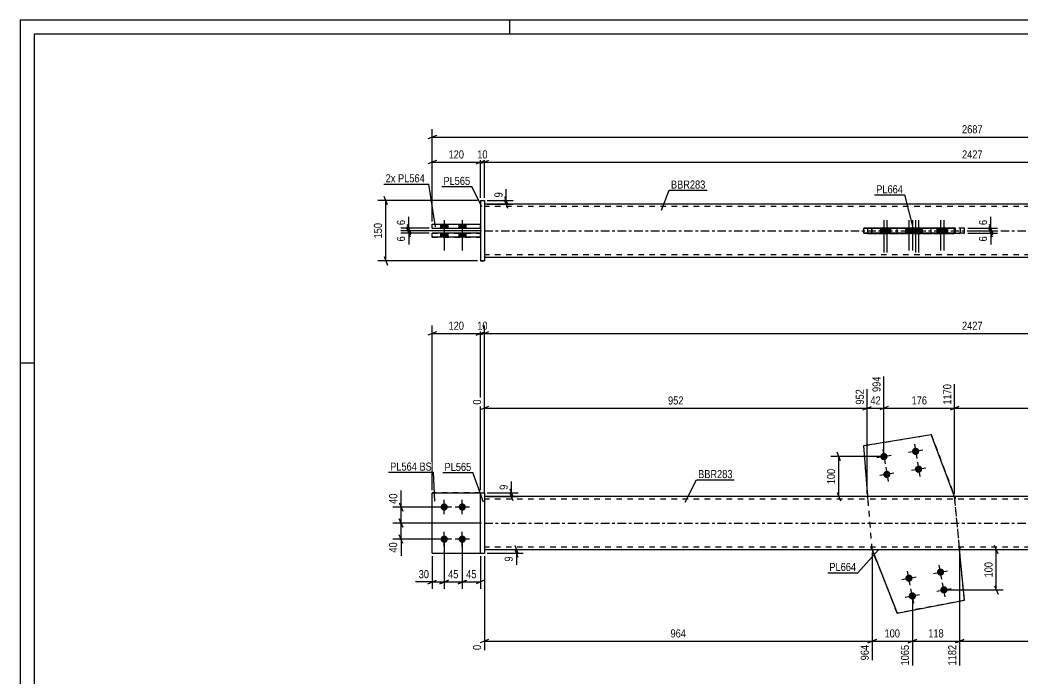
# Model space of a CAD drawing. Header units: millimetres. Extents: x 0 to 594, y 0 to 420.
# Drawn here: x 0 to 356.4, y 185.7 to 420 of the extents above; entities that cross this region are included whole.
import ezdxf

# ---------------------------------------------------------------- set-up
doc = ezdxf.new("R2010")
doc.units = ezdxf.units.MM
doc.linetypes.add('DXK_LINE_DOT2', pattern=[3.9198, 1.9599, -1.9599])
doc.linetypes.add('DXK_LINE_DOT3', pattern=[5.9187, 2.979, -0.9799, 0.9799, -0.9799])
doc.styles.add('Arial Narrow', font='ARIALN.TTF', dxfattribs={"height": 0.2})

# ---------------------------------------------------------------- blocks, each defined once
blk = doc.blocks.new('Unknown-585698063-1128')
at = {"color": 5, "linetype": 'Continuous'}
for p, q in [((594, 420), (0, 420)), ((0, 420), (0, 0)), ((174, 415), (174, 420)), ((589, 415), (5, 415)), ((5, 415), (5, 5)), ((5, 298), (0, 298))]:
    blk.add_line(p, q, dxfattribs=at)
blk = doc.blocks.new('Part-585698063-2000 - 1994')
at = {"linetype": 'Continuous'}
blk.add_hatch(color=2, dxfattribs=at).paths.add_polyline_path([(468.9, 250.55), (468.1, 251.95), (469.7, 251.95)])
at = {"color": 2, "linetype": 'Continuous'}
for p, q in [((511.75, 250.55), (165, 250.55)), ((468.9, 250.55), (468.1, 251.95)), ((468.1, 251.95), (469.7, 251.95)), ((469.7, 251.95), (468.9, 250.55)), ((165, 231.69), (511.75, 231.69))]:
    blk.add_line(p, q, dxfattribs=at)
at = {"color": 7, "linetype": 'DXK_LINE_DOT2'}
for p, q in [((165, 250.55), (165, 231.69)), ((511.75, 249.69), (165, 249.69)), ((301.12, 250.55), (301.12, 249.69)), ((332.32, 250.55), (332.32, 249.69)), ((511.75, 231.69), (511.75, 250.55)), ((511.75, 232.55), (165, 232.55)), ((302.57, 231.69), (302.57, 232.55)), ((302.57, 231.82), (302.57, 231.69)), ((334.01, 231.69), (334.01, 232.55)), ((334.01, 231.82), (334.01, 231.69))]:
    blk.add_line(p, q, dxfattribs=at)
at = {"color": 7, "linetype": 'DXK_LINE_DOT3'}
blk.add_line((165, 241.12), (511.75, 241.12), dxfattribs=at)
at = {"color": 2, "linetype": 'Continuous'}
blk.add_circle((468.9, 251.45), 1, dxfattribs=at)
blk = doc.blocks.new('Part-585698063-2017 - 1994')
at = {"color": 2, "linetype": 'Continuous'}
for p, q in [((146.43, 230.41), (146.43, 251.84)), ((146.43, 251.84), (163.57, 251.84)), ((146.43, 230.41), (146.43, 230.41)), ((146.43, 230.41), (163.57, 230.41))]:
    blk.add_line(p, q, dxfattribs=at)
at = {"color": 7, "linetype": 'DXK_LINE_DOT2'}
for p, q in [((163.57, 251.84), (146.43, 251.84)), ((163.57, 230.41), (163.57, 251.84)), ((146.43, 230.41), (163.57, 230.41)), ((163.57, 230.41), (163.57, 230.41))]:
    blk.add_line(p, q, dxfattribs=at)
blk = doc.blocks.new('Part-585698063-2022 - 1994')
at = {"color": 7, "linetype": 'DXK_LINE_DOT2'}
for p, q in [((146.43, 230.41), (146.43, 251.84)), ((146.43, 251.84), (163.57, 251.84)), ((163.57, 251.84), (146.43, 251.84)), ((163.57, 230.41), (163.57, 251.84)), ((146.43, 230.41), (146.43, 230.41)), ((146.43, 230.41), (163.57, 230.41)), ((146.43, 230.41), (163.57, 230.41)), ((163.57, 230.41), (163.57, 230.41))]:
    blk.add_line(p, q, dxfattribs=at)
blk = doc.blocks.new('Part-585698063-2027 - 1994')
at = {"color": 2, "linetype": 'Continuous'}
for p, q in [((163.57, 251.84), (165, 251.84)), ((163.57, 230.41), (163.57, 251.84)), ((165, 251.84), (165, 251.84)), ((165, 251.84), (165, 230.41)), ((163.57, 230.41), (165, 230.41))]:
    blk.add_line(p, q, dxfattribs=at)
at = {"color": 7, "linetype": 'DXK_LINE_DOT2'}
for p, q in [((163.57, 251.84), (165, 251.84)), ((163.57, 230.41), (165, 230.41))]:
    blk.add_line(p, q, dxfattribs=at)
blk = doc.blocks.new('Part-585698063-2032 - 1994')
at = {"color": 2, "linetype": 'Continuous'}
for p, q in [((299.81, 268.68), (323.78, 272.61)), ((332.1, 250.55), (323.78, 272.61)), ((323.78, 272.61), (323.78, 272.61)), ((301.27, 250.55), (299.81, 268.68)), ((299.81, 268.68), (299.81, 268.68)), ((302.78, 231.69), (311.7, 209.1)), ((335.55, 213.67), (333.86, 231.69)), ((311.7, 209.1), (335.55, 213.67)), ((335.55, 213.67), (335.55, 213.67)), ((311.7, 209.1), (311.7, 209.1))]:
    blk.add_line(p, q, dxfattribs=at)
at = {"color": 7, "linetype": 'DXK_LINE_DOT2'}
for p, q in [((299.81, 268.68), (323.78, 272.61)), ((323.78, 272.61), (332.1, 250.55)), ((302.78, 231.69), (299.81, 268.68)), ((302.77, 231.82), (301.27, 250.55)), ((332.1, 250.55), (332.1, 250.55)), ((333.85, 231.82), (332.1, 250.55)), ((335.55, 213.67), (332.1, 250.55)), ((302.78, 231.69), (302.77, 231.82)), ((302.78, 231.69), (302.78, 231.69)), ((311.7, 209.1), (302.78, 231.69)), ((333.86, 231.69), (333.85, 231.82)), ((335.55, 213.67), (311.7, 209.1))]:
    blk.add_line(p, q, dxfattribs=at)
blk = doc.blocks.new('Bolt-585698063-2034 - 1994')
at = {"linetype": 'Continuous'}
for points in [[(150.72, 248.12), (150.98, 248.09), (151.24, 248.01), (151.47, 247.88), (151.67, 247.7), (151.83, 247.48), (151.94, 247.23), (151.99, 246.97), (151.99, 246.7), (151.94, 246.44), (151.83, 246.19), (151.67, 245.98), (151.47, 245.8), (151.24, 245.66), (150.98, 245.58), (150.72, 245.55), (150.45, 245.58), (150.19, 245.66), (149.96, 245.8), (149.76, 245.98), (149.6, 246.19), (149.49, 246.44), (149.44, 246.7), (149.44, 246.97), (149.49, 247.23), (149.6, 247.48), (149.76, 247.7), (149.96, 247.88), (150.19, 248.01), (150.45, 248.09)], [(157.14, 248.12), (157.41, 248.09), (157.67, 248.01), (157.9, 247.88), (158.1, 247.7), (158.26, 247.48), (158.37, 247.23), (158.42, 246.97), (158.42, 246.7), (158.37, 246.44), (158.26, 246.19), (158.1, 245.98), (157.9, 245.8), (157.67, 245.66), (157.41, 245.58), (157.14, 245.55), (156.88, 245.58), (156.62, 245.66), (156.39, 245.8), (156.19, 245.98), (156.03, 246.19), (155.92, 246.44), (155.87, 246.7), (155.87, 246.97), (155.92, 247.23), (156.03, 247.48), (156.19, 247.7), (156.39, 247.88), (156.62, 248.01), (156.88, 248.09)], [(150.72, 236.69), (150.98, 236.67), (151.24, 236.58), (151.47, 236.45), (151.67, 236.27), (151.83, 236.05), (151.94, 235.8), (151.99, 235.54), (151.99, 235.27), (151.94, 235.01), (151.83, 234.76), (151.67, 234.55), (151.47, 234.37), (151.24, 234.23), (150.98, 234.15), (150.72, 234.12), (150.45, 234.15), (150.19, 234.23), (149.96, 234.37), (149.76, 234.55), (149.6, 234.76), (149.49, 235.01), (149.44, 235.27), (149.44, 235.54), (149.49, 235.8), (149.6, 236.05), (149.76, 236.27), (149.96, 236.45), (150.19, 236.58), (150.45, 236.67)], [(157.14, 236.69), (157.41, 236.67), (157.67, 236.58), (157.9, 236.45), (158.1, 236.27), (158.26, 236.05), (158.37, 235.8), (158.42, 235.54), (158.42, 235.27), (158.37, 235.01), (158.26, 234.76), (158.1, 234.55), (157.9, 234.37), (157.67, 234.23), (157.41, 234.15), (157.14, 234.12), (156.88, 234.15), (156.62, 234.23), (156.39, 234.37), (156.19, 234.55), (156.03, 234.76), (155.92, 235.01), (155.87, 235.27), (155.87, 235.54), (155.92, 235.8), (156.03, 236.05), (156.19, 236.27), (156.39, 236.45), (156.62, 236.58), (156.88, 236.67)]]:
    blk.add_hatch(color=1, dxfattribs=at).paths.add_polyline_path(points)
at = {"color": 1, "linetype": 'Continuous'}
for p, q in [((153.29, 246.84), (148.14, 246.84)), ((150.72, 244.26), (150.72, 249.41)), ((159.72, 246.84), (154.57, 246.84)), ((157.14, 244.26), (157.14, 249.41)), ((153.29, 235.41), (148.14, 235.41)), ((150.72, 232.84), (150.72, 237.98)), ((159.72, 235.41), (154.57, 235.41)), ((157.14, 232.84), (157.14, 237.98))]:
    blk.add_line(p, q, dxfattribs=at)
blk = doc.blocks.new('Bolt-585698063-2035 - 1994')
at = {"linetype": 'Continuous'}
for points in [[(318.53, 265.38), (318.26, 265.35), (317.99, 265.37), (317.74, 265.45), (317.5, 265.58), (317.3, 265.76), (317.14, 265.97), (317.02, 266.22), (316.96, 266.48), (316.96, 266.75), (317.01, 267.01), (317.12, 267.26), (317.27, 267.48), (317.47, 267.66), (317.7, 267.8), (317.95, 267.89), (318.22, 267.92), (318.49, 267.9), (318.75, 267.82), (318.98, 267.69), (319.18, 267.51), (319.34, 267.29), (319.46, 267.05), (319.52, 266.79), (319.52, 266.52), (319.47, 266.26), (319.36, 266.01), (319.21, 265.79), (319.01, 265.61), (318.78, 265.47)], [(307.25, 263.53), (306.98, 263.5), (306.71, 263.53), (306.46, 263.61), (306.22, 263.74), (306.02, 263.91), (305.86, 264.13), (305.75, 264.37), (305.69, 264.63), (305.68, 264.9), (305.73, 265.17), (305.84, 265.41), (305.99, 265.63), (306.19, 265.82), (306.42, 265.95), (306.68, 266.04), (306.94, 266.07), (307.21, 266.05), (307.47, 265.97), (307.7, 265.84), (307.91, 265.66), (308.07, 265.45), (308.18, 265.2), (308.24, 264.94), (308.24, 264.67), (308.19, 264.41), (308.09, 264.16), (307.93, 263.94), (307.73, 263.76), (307.5, 263.62)], [(319.57, 259.04), (319.3, 259), (319.03, 259.03), (318.77, 259.11), (318.54, 259.24), (318.34, 259.42), (318.18, 259.63), (318.06, 259.87), (318, 260.14), (318, 260.4), (318.05, 260.67), (318.16, 260.92), (318.31, 261.14), (318.51, 261.32), (318.74, 261.46), (318.99, 261.54), (319.26, 261.58), (319.53, 261.55), (319.78, 261.47), (320.02, 261.34), (320.22, 261.16), (320.38, 260.95), (320.5, 260.71), (320.56, 260.44), (320.56, 260.18), (320.51, 259.91), (320.4, 259.66), (320.25, 259.44), (320.05, 259.26), (319.82, 259.12)], [(308.29, 257.19), (308.02, 257.16), (307.75, 257.18), (307.5, 257.26), (307.26, 257.39), (307.06, 257.57), (306.9, 257.78), (306.78, 258.03), (306.72, 258.29), (306.72, 258.56), (306.77, 258.82), (306.88, 259.07), (307.03, 259.29), (307.23, 259.47), (307.46, 259.61), (307.71, 259.7), (307.98, 259.73), (308.25, 259.71), (308.51, 259.63), (308.74, 259.5), (308.94, 259.32), (309.1, 259.1), (309.22, 258.86), (309.28, 258.6), (309.28, 258.33), (309.23, 258.07), (309.12, 257.82), (308.97, 257.6), (308.77, 257.42), (308.54, 257.28)]]:
    blk.add_hatch(color=1, dxfattribs=at).paths.add_polyline_path(points)
at = {"color": 1, "linetype": 'Continuous'}
for p, q in [((306.55, 267.33), (307.38, 262.25)), ((317.83, 269.17), (318.66, 264.1)), ((309.5, 265.2), (304.43, 264.37)), ((320.78, 267.05), (315.7, 266.22)), ((307.59, 260.98), (308.42, 255.91)), ((321.82, 260.71), (316.74, 259.87)), ((318.86, 262.83), (319.69, 257.75)), ((310.54, 258.86), (305.46, 258.03))]:
    blk.add_line(p, q, dxfattribs=at)
blk = doc.blocks.new('Bolt-585698063-2036 - 1994')
at = {"linetype": 'Continuous'}
for points in [[(327.09, 224.97), (327.35, 224.94), (327.61, 224.86), (327.84, 224.73), (328.04, 224.55), (328.2, 224.33), (328.31, 224.08), (328.37, 223.82), (328.37, 223.55), (328.31, 223.29), (328.2, 223.04), (328.04, 222.82), (327.84, 222.65), (327.61, 222.51), (327.35, 222.43), (327.09, 222.4), (326.82, 222.43), (326.56, 222.51), (326.33, 222.65), (326.13, 222.82), (325.97, 223.04), (325.86, 223.29), (325.81, 223.55), (325.81, 223.82), (325.86, 224.08), (325.97, 224.33), (326.13, 224.55), (326.33, 224.73), (326.56, 224.86), (326.82, 224.94)], [(315.86, 222.82), (316.13, 222.79), (316.39, 222.71), (316.62, 222.57), (316.82, 222.39), (316.98, 222.18), (317.09, 221.93), (317.14, 221.67), (317.14, 221.4), (317.09, 221.13), (316.98, 220.89), (316.82, 220.67), (316.62, 220.49), (316.39, 220.36), (316.13, 220.27), (315.86, 220.25), (315.6, 220.27), (315.34, 220.36), (315.11, 220.49), (314.91, 220.67), (314.75, 220.89), (314.64, 221.13), (314.58, 221.4), (314.58, 221.67), (314.64, 221.93), (314.75, 222.18), (314.91, 222.39), (315.11, 222.57), (315.34, 222.71), (315.6, 222.79)], [(328.3, 218.66), (328.57, 218.63), (328.82, 218.55), (329.05, 218.41), (329.25, 218.23), (329.41, 218.01), (329.52, 217.77), (329.58, 217.51), (329.58, 217.24), (329.52, 216.97), (329.41, 216.73), (329.25, 216.51), (329.05, 216.33), (328.82, 216.2), (328.57, 216.11), (328.3, 216.09), (328.03, 216.11), (327.78, 216.2), (327.54, 216.33), (327.34, 216.51), (327.18, 216.73), (327.08, 216.97), (327.02, 217.24), (327.02, 217.51), (327.08, 217.77), (327.18, 218.01), (327.34, 218.23), (327.54, 218.41), (327.78, 218.55), (328.03, 218.63)], [(317.07, 216.5), (317.34, 216.48), (317.6, 216.39), (317.83, 216.26), (318.03, 216.08), (318.19, 215.86), (318.3, 215.62), (318.35, 215.35), (318.35, 215.08), (318.3, 214.82), (318.19, 214.58), (318.03, 214.36), (317.83, 214.18), (317.6, 214.04), (317.34, 213.96), (317.07, 213.93), (316.81, 213.96), (316.55, 214.04), (316.32, 214.18), (316.12, 214.36), (315.96, 214.58), (315.85, 214.82), (315.8, 215.08), (315.8, 215.35), (315.85, 215.62), (315.96, 215.86), (316.12, 216.08), (316.32, 216.26), (316.55, 216.39), (316.81, 216.48)]]:
    blk.add_hatch(color=1, dxfattribs=at).paths.add_polyline_path(points)
at = {"color": 1, "linetype": 'Continuous'}
for p, q in [((327.57, 221.16), (326.6, 226.21)), ((313.34, 221.05), (318.39, 222.02)), ((316.35, 219.01), (315.38, 224.06)), ((324.56, 223.2), (329.61, 224.17)), ((317.56, 212.69), (316.59, 217.74)), ((325.77, 216.89), (330.82, 217.86)), ((328.78, 214.85), (327.81, 219.9)), ((314.55, 214.73), (319.6, 215.7))]:
    blk.add_line(p, q, dxfattribs=at)
blk = doc.blocks.new('Bolt-585698063-1689 - 1676')
at = {"linetype": 'Continuous'}
for points in [[(149.43, 345.96), (152, 345.96), (152, 347.38), (149.43, 347.38)], [(149.43, 345.96), (152, 345.96), (152, 347.38), (149.43, 347.38)], [(155.86, 345.96), (158.43, 345.96), (158.43, 347.38), (155.86, 347.38)], [(155.86, 345.96), (158.43, 345.96), (158.43, 347.38), (155.86, 347.38)], [(149.43, 342.81), (152, 342.81), (152, 344.24), (149.43, 344.24)], [(149.43, 342.81), (152, 342.81), (152, 344.24), (149.43, 344.24)], [(155.86, 342.81), (158.43, 342.81), (158.43, 344.24), (155.86, 344.24)], [(155.86, 342.81), (158.43, 342.81), (158.43, 344.24), (155.86, 344.24)]]:
    blk.add_hatch(color=1, dxfattribs=at).paths.add_polyline_path(points)
at = {"color": 1, "linetype": 'Continuous'}
for p, q in [((149.43, 347.38), (149.43, 345.96)), ((149.43, 347.38), (149.43, 345.96)), ((150.72, 348.81), (150.72, 338.1)), ((150.72, 348.81), (150.72, 338.1)), ((152, 347.38), (152, 345.96)), ((152, 347.38), (152, 345.96)), ((155.86, 347.38), (155.86, 345.96)), ((155.86, 347.38), (155.86, 345.96)), ((157.14, 348.81), (157.14, 338.1)), ((157.14, 348.81), (157.14, 338.1)), ((158.43, 347.38), (158.43, 345.96)), ((158.43, 347.38), (158.43, 345.96)), ((149.43, 344.24), (149.43, 342.81)), ((149.43, 344.24), (149.43, 342.81)), ((152, 344.24), (152, 342.81)), ((152, 344.24), (152, 342.81)), ((155.86, 344.24), (155.86, 342.81)), ((155.86, 344.24), (155.86, 342.81)), ((158.43, 344.24), (158.43, 342.81)), ((158.43, 344.24), (158.43, 342.81))]:
    blk.add_line(p, q, dxfattribs=at)
blk = doc.blocks.new('Part-585698063-1694 - 1676')
at = {"color": 2, "linetype": 'Continuous'}
for p, q in [((302.78, 345.96), (299.81, 345.95)), ((299.81, 344.24), (299.81, 345.95)), ((299.81, 345.95), (323.78, 345.95)), ((311.7, 345.96), (302.78, 345.96)), ((332.32, 345.96), (311.7, 345.96)), ((323.78, 345.95), (332.1, 345.96)), ((323.78, 344.24), (323.78, 345.95)), ((332.1, 344.24), (332.1, 345.96)), ((332.32, 345.96), (332.1, 345.96)), ((323.78, 344.24), (299.81, 344.24)), ((332.1, 344.24), (323.78, 344.24)), ((332.32, 344.24), (332.1, 344.24))]:
    blk.add_line(p, q, dxfattribs=at)
at = {"color": 7, "linetype": 'DXK_LINE_DOT2'}
for p, q in [((302.78, 344.24), (302.78, 345.96)), ((311.7, 344.25), (311.7, 345.96)), ((335.55, 345.96), (332.32, 345.96)), ((335.55, 345.96), (332.32, 345.96)), ((335.55, 344.25), (335.55, 345.96)), ((299.81, 344.24), (302.78, 344.24)), ((302.78, 344.24), (311.7, 344.25)), ((311.7, 344.25), (335.55, 344.25)), ((335.55, 344.25), (332.32, 344.24))]:
    blk.add_line(p, q, dxfattribs=at)
blk = doc.blocks.new('Part-585698063-1699 - 1676')
at = {"color": 2, "linetype": 'Continuous'}
for p, q in [((163.57, 355.81), (165, 355.81)), ((163.57, 355.81), (163.57, 334.38)), ((165, 355.81), (165, 355.81)), ((165, 355.81), (165, 334.38)), ((165, 334.38), (163.57, 334.38)), ((163.57, 334.38), (163.57, 334.38))]:
    blk.add_line(p, q, dxfattribs=at)
at = {"color": 7, "linetype": 'DXK_LINE_DOT2'}
for p, q in [((163.57, 355.81), (165, 355.81)), ((165, 355.81), (165, 355.81)), ((163.57, 334.38), (165, 334.38))]:
    blk.add_line(p, q, dxfattribs=at)
blk = doc.blocks.new('Part-585698063-1714 - 1676')
at = {"color": 2, "linetype": 'Continuous'}
for p, q in [((146.43, 345.96), (146.43, 347.38)), ((146.43, 347.38), (163.57, 347.38)), ((146.43, 345.96), (146.43, 345.96)), ((146.43, 345.96), (163.57, 345.96)), ((163.57, 345.96), (163.57, 347.38)), ((163.57, 345.96), (163.57, 345.96))]:
    blk.add_line(p, q, dxfattribs=at)
at = {"color": 7, "linetype": 'DXK_LINE_DOT2'}
for p, q in [((146.43, 347.38), (146.43, 347.38)), ((146.43, 347.38), (163.57, 347.38)), ((146.43, 345.96), (163.57, 345.96)), ((163.57, 347.38), (163.57, 347.38))]:
    blk.add_line(p, q, dxfattribs=at)
blk = doc.blocks.new('Part-585698063-1749 - 1676')
at = {"linetype": 'Continuous'}
blk.add_hatch(color=2, dxfattribs=at).paths.add_polyline_path([(468.9, 345.1), (468.1, 346.5), (469.7, 346.5)])
at = {"color": 2, "linetype": 'Continuous'}
for p, q in [((511.75, 354.53), (165, 354.53)), ((301.12, 346.1), (301.12, 345.95)), ((301.12, 346.1), (332.32, 346.1)), ((302.57, 346.1), (302.57, 345.95)), ((332.32, 346.1), (332.32, 344.1)), ((468.9, 345.1), (468.1, 346.5)), ((468.1, 346.5), (469.7, 346.5)), ((469.7, 346.5), (468.9, 345.1)), ((301.12, 344.1), (301.12, 344.24)), ((332.32, 344.1), (301.12, 344.1)), ((301.12, 344.1), (301.12, 344.1)), ((302.57, 344.1), (302.57, 344.24)), ((332.32, 344.1), (302.57, 344.1)), ((302.57, 344.1), (302.57, 344.1)), ((165, 335.67), (511.75, 335.67))]:
    blk.add_line(p, q, dxfattribs=at)
at = {"color": 7, "linetype": 'DXK_LINE_DOT2'}
for p, q in [((165, 354.53), (165, 335.67)), ((511.75, 353.67), (165, 353.67)), ((511.75, 335.67), (511.75, 354.53)), ((301.12, 346.1), (332.32, 346.1)), ((301.12, 345.95), (301.12, 344.1)), ((302.57, 346.1), (302.57, 346.1)), ((302.57, 346.1), (302.57, 346.1)), ((302.57, 346.1), (334.01, 346.1)), ((302.57, 346.1), (302.57, 346.1)), ((302.57, 346.1), (334.01, 346.1)), ((302.57, 345.95), (302.57, 344.1)), ((334.01, 346.1), (334.01, 344.1)), ((301.12, 344.1), (332.32, 344.1)), ((302.57, 344.1), (334.01, 344.1)), ((334.01, 344.1), (332.32, 344.1)), ((511.75, 336.53), (165, 336.53))]:
    blk.add_line(p, q, dxfattribs=at)
at = {"color": 7, "linetype": 'DXK_LINE_DOT3'}
blk.add_line((165, 345.1), (511.75, 345.1), dxfattribs=at)
at = {"color": 2, "linetype": 'Continuous'}
blk.add_circle((468.9, 346), 1, dxfattribs=at)
blk = doc.blocks.new('Bolt-585698063-1755 - 1676')
at = {"linetype": 'Continuous'}
for points in [[(308.25, 345.96), (305.68, 345.96), (305.68, 344.24), (308.25, 344.24)], [(309.29, 345.96), (306.72, 345.96), (306.72, 344.24), (309.29, 344.24)], [(319.53, 345.96), (316.96, 345.96), (316.96, 344.24), (319.53, 344.24)], [(320.57, 345.96), (317.99, 345.96), (317.99, 344.24), (320.57, 344.24)]]:
    blk.add_hatch(color=1, dxfattribs=at).paths.add_polyline_path(points)
at = {"color": 1, "linetype": 'Continuous'}
for p, q in [((305.68, 345.96), (305.68, 344.24)), ((306.72, 345.96), (306.72, 344.24)), ((306.96, 348.83), (306.96, 337.4)), ((308, 348.83), (308, 337.4)), ((308.25, 345.96), (308.25, 344.24)), ((309.29, 345.96), (309.29, 344.24)), ((316.96, 345.96), (316.96, 344.24)), ((317.99, 345.96), (317.99, 344.24)), ((318.24, 348.83), (318.24, 337.4)), ((319.28, 348.83), (319.28, 337.4)), ((319.53, 345.96), (319.53, 344.24)), ((320.57, 345.96), (320.57, 344.24))]:
    blk.add_line(p, q, dxfattribs=at)
blk = doc.blocks.new('Bolt-585698063-1756 - 1676')
at = {"linetype": 'Continuous'}
for points in [[(314.58, 344.25), (317.15, 344.25), (317.15, 345.96), (314.58, 345.96)], [(315.79, 344.25), (318.36, 344.25), (318.36, 345.96), (315.79, 345.96)], [(325.8, 344.24), (328.37, 344.24), (328.37, 345.96), (325.8, 345.96)], [(327.01, 344.25), (329.58, 344.25), (329.58, 345.96), (327.01, 345.96)]]:
    blk.add_hatch(color=1, dxfattribs=at).paths.add_polyline_path(points)
at = {"color": 1, "linetype": 'Continuous'}
for p, q in [((314.58, 345.96), (314.58, 344.25)), ((315.79, 345.96), (315.79, 344.25)), ((315.86, 348.82), (315.86, 338.1)), ((317.07, 348.82), (317.07, 338.1)), ((317.15, 345.96), (317.15, 344.25)), ((318.36, 345.96), (318.36, 344.25)), ((325.8, 345.96), (325.8, 344.24)), ((327.01, 345.96), (327.01, 344.25)), ((327.09, 348.82), (327.09, 338.1)), ((328.3, 348.82), (328.3, 338.1)), ((328.37, 345.96), (328.37, 344.24)), ((329.58, 345.96), (329.58, 344.25))]:
    blk.add_line(p, q, dxfattribs=at)
blk = doc.blocks.new('Part-585698063-1776 - 1676')
at = {"color": 2, "linetype": 'Continuous'}
for p, q in [((146.43, 342.81), (146.43, 344.24)), ((163.57, 344.24), (146.43, 344.24)), ((146.43, 342.81), (146.43, 342.81)), ((163.57, 342.81), (146.43, 342.81)), ((163.57, 342.81), (163.57, 344.24)), ((163.57, 342.81), (163.57, 342.81))]:
    blk.add_line(p, q, dxfattribs=at)
at = {"color": 7, "linetype": 'DXK_LINE_DOT2'}
for p, q in [((146.43, 344.24), (163.57, 344.24)), ((146.43, 342.81), (163.57, 342.81))]:
    blk.add_line(p, q, dxfattribs=at)
blk = doc.blocks.new('StraightDimension-585698063-2291 - 1994')
at = {"color": 7, "linetype": 'Continuous'}
for p, q in [((166, 231.69), (178.81, 231.69)), ((175.81, 233.19), (177.01, 230.19)), ((177.01, 228.91), (175.81, 231.91)), ((176.41, 230.41), (176.41, 231.69)), ((166, 230.41), (178.81, 230.41))]:
    blk.add_line(p, q, dxfattribs=at)
at = {"color": 0}
blk.add_wipeout([(175.66, 229.88), (171.46, 229.88), (171.46, 226.85), (175.66, 226.85)], dxfattribs=at)
at = {"color": 7, "linetype": 'Continuous'}
blk.add_line((176.41, 230.41), (176.41, 226.33), dxfattribs=at)
blk.add_line((176.41, 230.41), (176.41, 226.33), dxfattribs=at)
at = {"color": 3, "style": 'Arial Narrow'}
blk.add_text('9', height=2.86, rotation=90.0002, dxfattribs=at).set_placement((175.06, 227.45))
blk = doc.blocks.new('StraightDimension-585698063-2326 - 1994')
at = {"color": 7, "linetype": 'Continuous'}
for p, q in [((302.78, 230.69), (302.78, 192.33)), ((317.07, 214.22), (317.07, 190.5)), ((304.28, 199.72), (301.28, 198.52)), ((315.57, 198.52), (318.57, 199.72)), ((302.78, 199.12), (317.07, 199.12))]:
    blk.add_line(p, q, dxfattribs=at)
at = {"color": 0}
blk.add_wipeout([(313.27, 199.87), (313.27, 204.07), (306.58, 204.07), (306.58, 199.87)], dxfattribs=at)
at = {"color": 3, "style": 'Arial Narrow'}
blk.add_text('100', height=2.863, dxfattribs=at).set_placement((307.18, 200.47))
at = {"color": 0, "linetype": 'Continuous'}
blk.add_wipeout([(316.47, 198.42), (312.27, 198.42), (312.27, 189.9), (316.47, 189.9)], dxfattribs=at)
at = {"color": 3, "linetype": 'Continuous', "style": 'Arial Narrow'}
blk.add_text('1065', height=2.863, rotation=90.0002, dxfattribs=at).set_placement((315.87, 190.5))
blk = doc.blocks.new('StraightDimension-585698063-2366 - 1994')
at = {"color": 7, "linetype": 'Continuous'}
for p, q in [((150.72, 234.41), (150.72, 217.78)), ((157.14, 234.41), (157.14, 217.78)), ((149.22, 219.58), (152.22, 220.78)), ((150.72, 220.18), (157.14, 220.18)), ((158.64, 220.78), (155.64, 219.58))]:
    blk.add_line(p, q, dxfattribs=at)
at = {"color": 0}
blk.add_wipeout([(156.36, 220.93), (156.36, 225.13), (151.5, 225.13), (151.5, 220.93)], dxfattribs=at)
at = {"color": 3, "style": 'Arial Narrow'}
blk.add_text('45', height=2.863, dxfattribs=at).set_placement((152.1, 221.53))
blk = doc.blocks.new('StraightDimension-585698063-2139 - 1994')
at = {"color": 7, "linetype": 'Continuous'}
for p, q in [((305.96, 264.79), (288.11, 264.79)), ((291.56, 263.29), (290.36, 266.29)), ((290.96, 250.55), (290.96, 264.79)), ((331.1, 250.55), (288.11, 250.55)), ((290.36, 252.05), (291.56, 249.05))]:
    blk.add_line(p, q, dxfattribs=at)
at = {"color": 0}
blk.add_wipeout([(290.21, 261.01), (286.01, 261.01), (286.01, 254.33), (290.21, 254.33)], dxfattribs=at)
at = {"color": 3, "style": 'Arial Narrow'}
blk.add_text('100', height=2.863, rotation=90.0002, dxfattribs=at).set_placement((289.61, 254.93))
blk = doc.blocks.new('StraightDimension-585698063-2044 - 1994')
at = {"color": 7, "linetype": 'Continuous'}
for p, q in [((146.43, 252.84), (146.43, 311.38)), ((163.57, 252.84), (163.57, 311.38)), ((147.93, 309.13), (144.93, 307.93)), ((146.43, 308.53), (163.57, 308.53)), ((162.07, 307.93), (165.07, 309.13))]:
    blk.add_line(p, q, dxfattribs=at)
at = {"color": 0}
blk.add_wipeout([(158.34, 309.28), (158.34, 313.48), (151.66, 313.48), (151.66, 309.28)], dxfattribs=at)
at = {"color": 3, "style": 'Arial Narrow'}
blk.add_text('120', height=2.863, dxfattribs=at).set_placement((152.26, 309.88))
blk = doc.blocks.new('StraightDimension-585698063-2066 - 1994')
at = {"color": 7, "linetype": 'Continuous'}
for p, q in [((163.57, 252.84), (163.57, 311.38)), ((165, 252.84), (165, 311.38)), ((162.07, 307.93), (165.07, 309.13)), ((166.5, 309.13), (163.5, 307.93)), ((163.57, 308.53), (165, 308.53))]:
    blk.add_line(p, q, dxfattribs=at)
at = {"color": 0}
blk.add_wipeout([(166.72, 309.28), (166.72, 313.48), (161.86, 313.48), (161.86, 309.28)], dxfattribs=at)
at = {"color": 3, "style": 'Arial Narrow'}
blk.add_text('10', height=2.863, dxfattribs=at).set_placement((162.46, 309.88))
blk = doc.blocks.new('StraightDimension-585698063-2340 - 1994')
at = {"color": 7, "linetype": 'Continuous'}
for p, q in [((165, 229.41), (165, 195.99)), ((302.78, 230.69), (302.78, 192.33)), ((166.5, 199.72), (163.5, 198.52)), ((301.28, 198.52), (304.28, 199.72)), ((165, 199.12), (302.78, 199.12))]:
    blk.add_line(p, q, dxfattribs=at)
at = {"color": 0}
blk.add_wipeout([(237.23, 199.87), (237.23, 204.07), (230.55, 204.07), (230.55, 199.87)], dxfattribs=at)
at = {"color": 0, "linetype": 'Continuous'}
for points in [[(164.4, 198.42), (160.2, 198.42), (160.2, 195.39), (164.4, 195.39)], [(302.18, 198.42), (297.98, 198.42), (297.98, 191.73), (302.18, 191.73)]]:
    blk.add_wipeout(points, dxfattribs=at)
at = {"color": 3, "style": 'Arial Narrow'}
blk.add_text('964', height=2.863, dxfattribs=at).set_placement((231.15, 200.47))
at = {"color": 3, "linetype": 'Continuous', "style": 'Arial Narrow'}
for s, height, p in [('0', 2.86, (163.8, 195.99)), ('964', 2.863, (301.58, 192.33))]:
    blk.add_text(s, height=height, rotation=90.0002, dxfattribs=at).set_placement(p)
blk = doc.blocks.new('StraightDimension-585698063-2083 - 1994')
at = {"color": 7, "linetype": 'Continuous'}
for p, q in [((165, 252.84), (165, 311.38)), ((511.75, 254.27), (511.75, 311.38)), ((166.5, 309.13), (163.5, 307.93)), ((165, 308.53), (511.75, 308.53)), ((510.25, 307.93), (513.25, 309.13))]:
    blk.add_line(p, q, dxfattribs=at)
at = {"color": 0}
blk.add_wipeout([(342.63, 309.28), (342.63, 313.48), (334.12, 313.48), (334.12, 309.28)], dxfattribs=at)
at = {"color": 3, "style": 'Arial Narrow'}
blk.add_text('2427', height=2.863, dxfattribs=at).set_placement((334.72, 309.88))
blk = doc.blocks.new('StraightDimension-585698063-2416 - 1994')
at = {"color": 7, "linetype": 'Continuous'}
for p, q in [((306.96, 265.79), (306.96, 293.24)), ((332.1, 251.55), (332.1, 290.57)), ((308.46, 282.55), (305.46, 281.35)), ((306.96, 281.95), (332.1, 281.95)), ((330.6, 281.35), (333.6, 282.55))]:
    blk.add_line(p, q, dxfattribs=at)
at = {"color": 0, "linetype": 'Continuous'}
blk.add_wipeout([(331.5, 291.17), (327.3, 291.17), (327.3, 282.65), (331.5, 282.65)], dxfattribs=at)
at = {"color": 0}
blk.add_wipeout([(322.87, 282.7), (322.87, 286.9), (316.19, 286.9), (316.19, 282.7)], dxfattribs=at)
at = {"color": 3, "linetype": 'Continuous', "style": 'Arial Narrow'}
blk.add_text('1170', height=2.863, rotation=90.0002, dxfattribs=at).set_placement((330.9, 283.25))
at = {"color": 3, "style": 'Arial Narrow'}
blk.add_text('176', height=2.863, dxfattribs=at).set_placement((316.79, 283.3))
blk = doc.blocks.new('StraightDimension-585698063-2189 - 1994')
at = {"color": 7, "linetype": 'Continuous'}
for p, q in [((303.78, 231.69), (349.31, 231.69)), ((347.51, 230.19), (346.31, 233.19)), ((346.91, 217.37), (346.91, 231.69)), ((346.31, 218.87), (347.51, 215.87)), ((329.3, 217.37), (349.31, 217.37))]:
    blk.add_line(p, q, dxfattribs=at)
at = {"color": 0}
blk.add_wipeout([(346.16, 227.87), (341.96, 227.87), (341.96, 221.19), (346.16, 221.19)], dxfattribs=at)
at = {"color": 3, "style": 'Arial Narrow'}
blk.add_text('100', height=2.863, rotation=90.0002, dxfattribs=at).set_placement((345.56, 221.79))
blk = doc.blocks.new('StraightDimension-585698063-2432 - 1994')
at = {"color": 7, "linetype": 'Continuous'}
for p, q in [((332.1, 251.55), (332.1, 290.57)), ((511.75, 254.27), (511.75, 290.57)), ((333.6, 282.55), (330.6, 281.35)), ((332.1, 281.95), (511.75, 281.95)), ((510.25, 281.35), (513.25, 282.55))]:
    blk.add_line(p, q, dxfattribs=at)
at = {"color": 0, "linetype": 'Continuous'}
blk.add_wipeout([(511.15, 291.17), (506.95, 291.17), (506.95, 282.65), (511.15, 282.65)], dxfattribs=at)
at = {"color": 0}
blk.add_wipeout([(426.18, 282.7), (426.18, 286.9), (417.67, 286.9), (417.67, 282.7)], dxfattribs=at)
at = {"color": 3, "linetype": 'Continuous', "style": 'Arial Narrow'}
blk.add_text('2427', height=2.863, rotation=90.0002, dxfattribs=at).set_placement((510.55, 283.25))
at = {"color": 3, "style": 'Arial Narrow'}
blk.add_text('1258', height=2.863, dxfattribs=at).set_placement((418.27, 283.3))
blk = doc.blocks.new('StraightDimension-585698063-2255 - 1994')
at = {"color": 7, "linetype": 'Continuous'}
for p, q in [((134.77, 242.62), (135.97, 239.62)), ((164, 241.12), (132.52, 241.12)), ((135.37, 235.41), (135.37, 241.12)), ((149.72, 235.41), (132.52, 235.41)), ((135.97, 233.91), (134.77, 236.91))]:
    blk.add_line(p, q, dxfattribs=at)
at = {"color": 0}
blk.add_wipeout([(134.62, 234.88), (130.42, 234.88), (130.42, 230.03), (134.62, 230.03)], dxfattribs=at)
at = {"color": 7, "linetype": 'Continuous'}
blk.add_line((135.37, 235.41), (135.37, 229.5), dxfattribs=at)
blk.add_line((135.37, 235.41), (135.37, 229.5), dxfattribs=at)
at = {"color": 3, "style": 'Arial Narrow'}
blk.add_text('40', height=2.863, rotation=90.0002, dxfattribs=at).set_placement((134.02, 230.63))
blk = doc.blocks.new('StraightDimension-585698063-2268 - 1994')
at = {"color": 7, "linetype": 'Continuous'}
for p, q in [((149.72, 246.84), (132.52, 246.84)), ((134.77, 248.34), (135.97, 245.34)), ((135.37, 241.12), (135.37, 246.84)), ((135.97, 239.62), (134.77, 242.62)), ((164, 241.12), (132.52, 241.12))]:
    blk.add_line(p, q, dxfattribs=at)
at = {"color": 0}
blk.add_wipeout([(134.62, 252.22), (130.42, 252.22), (130.42, 247.36), (134.62, 247.36)], dxfattribs=at)
at = {"color": 7, "linetype": 'Continuous'}
blk.add_line((135.37, 246.84), (135.37, 252.74), dxfattribs=at)
blk.add_line((135.37, 246.84), (135.37, 252.74), dxfattribs=at)
at = {"color": 3, "style": 'Arial Narrow'}
blk.add_text('40', height=2.863, rotation=90.0002, dxfattribs=at).set_placement((134.02, 247.96))
blk = doc.blocks.new('StraightDimension-585698063-2353 - 1994')
at = {"color": 7, "linetype": 'Continuous'}
for p, q in [((157.14, 234.41), (157.14, 217.78)), ((163.57, 229.41), (163.57, 217.78)), ((155.64, 219.58), (158.64, 220.78)), ((157.14, 220.18), (163.57, 220.18)), ((165.07, 220.78), (162.07, 219.58))]:
    blk.add_line(p, q, dxfattribs=at)
at = {"color": 0}
blk.add_wipeout([(162.79, 220.93), (162.79, 225.13), (157.93, 225.13), (157.93, 220.93)], dxfattribs=at)
at = {"color": 3, "style": 'Arial Narrow'}
blk.add_text('45', height=2.863, dxfattribs=at).set_placement((158.53, 221.53))
blk = doc.blocks.new('StraightDimension-585698063-2282 - 1994')
at = {"color": 7, "linetype": 'Continuous'}
for p, q in [((174, 253.34), (175.2, 250.34)), ((166, 251.84), (177, 251.84)), ((166, 250.55), (177, 250.55)), ((175.2, 249.05), (174, 252.05)), ((174.6, 250.55), (174.6, 251.84))]:
    blk.add_line(p, q, dxfattribs=at)
at = {"color": 0}
blk.add_wipeout([(173.85, 255.39), (169.65, 255.39), (169.65, 252.36), (173.85, 252.36)], dxfattribs=at)
at = {"color": 7, "linetype": 'Continuous'}
blk.add_line((174.6, 251.84), (174.6, 255.91), dxfattribs=at)
blk.add_line((174.6, 251.84), (174.6, 255.91), dxfattribs=at)
at = {"color": 3, "style": 'Arial Narrow'}
blk.add_text('9', height=2.86, rotation=90.0002, dxfattribs=at).set_placement((173.25, 252.96))
blk = doc.blocks.new('StraightDimension-585698063-2300 - 1994')
at = {"color": 7, "linetype": 'Continuous'}
for p, q in [((333.86, 230.69), (333.86, 190.5)), ((511.75, 227.98), (511.75, 190.5)), ((335.36, 199.72), (332.36, 198.52)), ((510.25, 198.52), (513.25, 199.72)), ((333.86, 199.12), (511.75, 199.12))]:
    blk.add_line(p, q, dxfattribs=at)
at = {"color": 0}
blk.add_wipeout([(427.06, 199.87), (427.06, 204.07), (418.55, 204.07), (418.55, 199.87)], dxfattribs=at)
at = {"color": 0, "linetype": 'Continuous'}
blk.add_wipeout([(511.15, 198.42), (506.95, 198.42), (506.95, 189.9), (511.15, 189.9)], dxfattribs=at)
at = {"color": 3, "style": 'Arial Narrow'}
blk.add_text('1245', height=2.863, dxfattribs=at).set_placement((419.15, 200.47))
at = {"color": 3, "linetype": 'Continuous', "style": 'Arial Narrow'}
blk.add_text('2427', height=2.863, rotation=90.0002, dxfattribs=at).set_placement((510.55, 190.5))
blk = doc.blocks.new('StraightDimension-585698063-2312 - 1994')
at = {"color": 7, "linetype": 'Continuous'}
for p, q in [((333.86, 230.69), (333.86, 190.5)), ((317.07, 214.22), (317.07, 190.5)), ((318.57, 199.72), (315.57, 198.52)), ((332.36, 198.52), (335.36, 199.72)), ((317.07, 199.12), (333.86, 199.12))]:
    blk.add_line(p, q, dxfattribs=at)
at = {"color": 0}
blk.add_wipeout([(328.81, 199.87), (328.81, 204.07), (322.13, 204.07), (322.13, 199.87)], dxfattribs=at)
at = {"color": 3, "style": 'Arial Narrow'}
blk.add_text('118', height=2.863, dxfattribs=at).set_placement((322.73, 200.47))
at = {"color": 0, "linetype": 'Continuous'}
blk.add_wipeout([(333.26, 198.42), (329.06, 198.42), (329.06, 189.9), (333.26, 189.9)], dxfattribs=at)
at = {"color": 3, "linetype": 'Continuous', "style": 'Arial Narrow'}
blk.add_text('1182', height=2.863, rotation=90.0002, dxfattribs=at).set_placement((332.66, 190.5))
blk = doc.blocks.new('StraightDimension-585698063-2373 - 1994')
at = {"color": 7, "linetype": 'Continuous'}
for p, q in [((150.72, 234.41), (150.72, 217.78)), ((146.43, 229.41), (146.43, 217.78)), ((144.93, 219.58), (147.93, 220.78)), ((146.43, 220.18), (150.72, 220.18)), ((152.22, 220.78), (149.22, 219.58))]:
    blk.add_line(p, q, dxfattribs=at)
at = {"color": 0}
blk.add_wipeout([(145.91, 220.93), (145.91, 225.13), (141.05, 225.13), (141.05, 220.93)], dxfattribs=at)
at = {"color": 7, "linetype": 'Continuous'}
blk.add_line((146.43, 220.18), (140.52, 220.18), dxfattribs=at)
blk.add_line((146.43, 220.18), (140.52, 220.18), dxfattribs=at)
at = {"color": 3, "style": 'Arial Narrow'}
blk.add_text('30', height=2.863, dxfattribs=at).set_placement((141.65, 221.53))
blk = doc.blocks.new('StraightDimension-585698063-2384 - 1994')
at = {"color": 7, "linetype": 'Continuous'}
for p, q in [((301.01, 251.55), (301.01, 288.74)), ((166.5, 282.55), (163.5, 281.35)), ((165, 251.55), (165, 285.08)), ((165, 281.95), (301.01, 281.95)), ((299.51, 281.35), (302.51, 282.55))]:
    blk.add_line(p, q, dxfattribs=at)
at = {"color": 0, "linetype": 'Continuous'}
for points in [[(300.41, 289.34), (296.21, 289.34), (296.21, 282.65), (300.41, 282.65)], [(164.4, 285.68), (160.2, 285.68), (160.2, 282.65), (164.4, 282.65)]]:
    blk.add_wipeout(points, dxfattribs=at)
at = {"color": 0}
blk.add_wipeout([(236.35, 282.7), (236.35, 286.9), (229.66, 286.9), (229.66, 282.7)], dxfattribs=at)
at = {"color": 3, "style": 'Arial Narrow'}
blk.add_text('952', height=2.863, dxfattribs=at).set_placement((230.26, 283.3))
at = {"color": 3, "linetype": 'Continuous', "style": 'Arial Narrow'}
for s, height, p in [('952', 2.863, (299.81, 283.25)), ('0', 2.86, (163.8, 283.25))]:
    blk.add_text(s, height=height, rotation=90.0002, dxfattribs=at).set_placement(p)
blk = doc.blocks.new('StraightDimension-585698063-2400 - 1994')
at = {"color": 7, "linetype": 'Continuous'}
for p, q in [((306.96, 265.79), (306.96, 293.24)), ((301.01, 251.55), (301.01, 288.74)), ((299.51, 281.35), (302.51, 282.55)), ((301.01, 281.95), (306.96, 281.95)), ((308.46, 282.55), (305.46, 281.35))]:
    blk.add_line(p, q, dxfattribs=at)
at = {"color": 0}
blk.add_wipeout([(306.42, 282.7), (306.42, 286.9), (301.56, 286.9), (301.56, 282.7)], dxfattribs=at)
at = {"color": 0, "linetype": 'Continuous'}
blk.add_wipeout([(306.36, 293.84), (302.16, 293.84), (302.16, 287.15), (306.36, 287.15)], dxfattribs=at)
at = {"color": 3, "linetype": 'Continuous', "style": 'Arial Narrow'}
blk.add_text('994', height=2.863, rotation=90.0002, dxfattribs=at).set_placement((305.76, 287.75))
at = {"color": 3, "style": 'Arial Narrow'}
blk.add_text('42', height=2.863, dxfattribs=at).set_placement((302.16, 283.3))
blk = doc.blocks.new('StraightDimension-585698063-1872 - 1676')
at = {"color": 7, "linetype": 'Continuous'}
for p, q in [((147.93, 378.98), (144.93, 377.78)), ((146.43, 348.38), (146.43, 381.23)), ((146.43, 378.38), (530.32, 378.38))]:
    blk.add_line(p, q, dxfattribs=at)
at = {"color": 0}
blk.add_wipeout([(342.63, 379.13), (342.63, 383.33), (334.12, 383.33), (334.12, 379.13)], dxfattribs=at)
at = {"color": 3, "style": 'Arial Narrow'}
blk.add_text('2687', height=2.863, dxfattribs=at).set_placement((334.72, 379.73))
blk = doc.blocks.new('StraightDimension-585698063-1892 - 1676')
at = {"color": 7, "linetype": 'Continuous'}
for p, q in [((130.53, 354.31), (129.33, 357.31)), ((162.57, 355.81), (127.08, 355.81)), ((129.93, 334.38), (129.93, 355.81)), ((129.33, 335.88), (130.53, 332.88)), ((162.57, 334.38), (127.08, 334.38))]:
    blk.add_line(p, q, dxfattribs=at)
at = {"color": 0}
blk.add_wipeout([(129.18, 348.44), (124.98, 348.44), (124.98, 341.76), (129.18, 341.76)], dxfattribs=at)
at = {"color": 3, "style": 'Arial Narrow'}
blk.add_text('150', height=2.863, rotation=90.0002, dxfattribs=at).set_placement((128.58, 342.36))
blk = doc.blocks.new('StraightDimension-585698063-1778 - 1676')
at = {"color": 7, "linetype": 'Continuous'}
for p, q in [((172.18, 357.31), (173.38, 354.31)), ((166, 355.81), (175.18, 355.81)), ((166, 354.53), (175.18, 354.53)), ((173.38, 353.03), (172.18, 356.03)), ((172.78, 354.53), (172.78, 355.81))]:
    blk.add_line(p, q, dxfattribs=at)
at = {"color": 0}
blk.add_wipeout([(172.03, 359.37), (167.83, 359.37), (167.83, 356.34), (172.03, 356.34)], dxfattribs=at)
at = {"color": 7, "linetype": 'Continuous'}
blk.add_line((172.78, 355.81), (172.78, 359.89), dxfattribs=at)
blk.add_line((172.78, 355.81), (172.78, 359.89), dxfattribs=at)
at = {"color": 3, "style": 'Arial Narrow'}
blk.add_text('9', height=2.86, rotation=90.0002, dxfattribs=at).set_placement((171.43, 356.94))
blk = doc.blocks.new('StraightDimension-585698063-1883 - 1676')
at = {"color": 7, "linetype": 'Continuous'}
for p, q in [((344.36, 346.57), (345.56, 343.57)), ((345.56, 342.75), (344.36, 345.75)), ((336.55, 345.07), (347.36, 345.07)), ((336.77, 344.25), (347.36, 344.25)), ((344.96, 344.25), (344.96, 345.07))]:
    blk.add_line(p, q, dxfattribs=at)
at = {"color": 0}
blk.add_wipeout([(344.21, 343.72), (340.01, 343.72), (340.01, 340.69), (344.21, 340.69)], dxfattribs=at)
at = {"color": 7, "linetype": 'Continuous'}
blk.add_line((344.96, 344.25), (344.96, 340.17), dxfattribs=at)
blk.add_line((344.96, 344.25), (344.96, 340.17), dxfattribs=at)
at = {"color": 3, "style": 'Arial Narrow'}
blk.add_text('6', height=2.86, rotation=90.0002, dxfattribs=at).set_placement((343.61, 341.29))
blk = doc.blocks.new('StraightDimension-585698063-1919 - 1676')
at = {"color": 7, "linetype": 'Continuous'}
for p, q in [((145.43, 345.96), (135.28, 345.96)), ((137.53, 347.46), (138.73, 344.46)), ((138.73, 343.6), (137.53, 346.6)), ((138.13, 345.1), (138.13, 345.96)), ((164, 345.1), (135.28, 345.1))]:
    blk.add_line(p, q, dxfattribs=at)
at = {"color": 0}
blk.add_wipeout([(137.38, 349.51), (133.18, 349.51), (133.18, 346.48), (137.38, 346.48)], dxfattribs=at)
at = {"color": 7, "linetype": 'Continuous'}
blk.add_line((138.13, 345.96), (138.13, 350.03), dxfattribs=at)
blk.add_line((138.13, 345.96), (138.13, 350.03), dxfattribs=at)
at = {"color": 3, "style": 'Arial Narrow'}
blk.add_text('6', height=2.86, rotation=90.0002, dxfattribs=at).set_placement((136.78, 347.08))
blk = doc.blocks.new('StraightDimension-585698063-1887 - 1676')
at = {"color": 7, "linetype": 'Continuous'}
for p, q in [((336.77, 345.96), (347.36, 345.96)), ((344.36, 347.46), (345.56, 344.46)), ((345.56, 343.57), (344.36, 346.57)), ((344.96, 345.07), (344.96, 345.96)), ((336.55, 345.07), (347.36, 345.07))]:
    blk.add_line(p, q, dxfattribs=at)
at = {"color": 0}
blk.add_wipeout([(344.21, 349.51), (340.01, 349.51), (340.01, 346.49), (344.21, 346.49)], dxfattribs=at)
at = {"color": 7, "linetype": 'Continuous'}
blk.add_line((344.96, 345.96), (344.96, 350.04), dxfattribs=at)
blk.add_line((344.96, 345.96), (344.96, 350.04), dxfattribs=at)
at = {"color": 3, "style": 'Arial Narrow'}
blk.add_text('6', height=2.86, rotation=90.0002, dxfattribs=at).set_placement((343.61, 347.09))
blk = doc.blocks.new('StraightDimension-585698063-1841 - 1676')
at = {"color": 7, "linetype": 'Continuous'}
for p, q in [((165, 356.81), (165, 372.28)), ((511.75, 358.24), (511.75, 372.28)), ((166.5, 370.03), (163.5, 368.83)), ((165, 369.43), (511.75, 369.43)), ((510.25, 368.83), (513.25, 370.03))]:
    blk.add_line(p, q, dxfattribs=at)
at = {"color": 0}
blk.add_wipeout([(342.63, 370.18), (342.63, 374.38), (334.12, 374.38), (334.12, 370.18)], dxfattribs=at)
at = {"color": 3, "style": 'Arial Narrow'}
blk.add_text('2427', height=2.863, dxfattribs=at).set_placement((334.72, 370.78))
blk = doc.blocks.new('StraightDimension-585698063-1851 - 1676')
at = {"color": 7, "linetype": 'Continuous'}
for p, q in [((146.43, 348.38), (146.43, 372.28)), ((163.57, 356.81), (163.57, 372.28)), ((147.93, 370.03), (144.93, 368.83)), ((146.43, 369.43), (163.57, 369.43)), ((162.07, 368.83), (165.07, 370.03))]:
    blk.add_line(p, q, dxfattribs=at)
at = {"color": 0}
blk.add_wipeout([(158.34, 370.18), (158.34, 374.38), (151.66, 374.38), (151.66, 370.18)], dxfattribs=at)
at = {"color": 3, "style": 'Arial Narrow'}
blk.add_text('120', height=2.863, dxfattribs=at).set_placement((152.26, 370.78))
blk = doc.blocks.new('StraightDimension-585698063-1861 - 1676')
at = {"color": 7, "linetype": 'Continuous'}
for p, q in [((163.57, 356.81), (163.57, 372.28)), ((165, 356.81), (165, 372.28)), ((162.07, 368.83), (165.07, 370.03)), ((166.5, 370.03), (163.5, 368.83)), ((163.57, 369.43), (165, 369.43))]:
    blk.add_line(p, q, dxfattribs=at)
at = {"color": 0}
blk.add_wipeout([(166.72, 370.18), (166.72, 374.38), (161.86, 374.38), (161.86, 370.18)], dxfattribs=at)
at = {"color": 3, "style": 'Arial Narrow'}
blk.add_text('10', height=2.863, dxfattribs=at).set_placement((162.46, 370.78))
blk = doc.blocks.new('StraightDimension-585698063-1903 - 1676')
at = {"color": 7, "linetype": 'Continuous'}
for p, q in [((137.53, 346.6), (138.73, 343.6)), ((138.73, 342.74), (137.53, 345.74)), ((164, 345.1), (135.28, 345.1)), ((145.43, 344.24), (135.28, 344.24)), ((138.13, 344.24), (138.13, 345.1))]:
    blk.add_line(p, q, dxfattribs=at)
at = {"color": 0}
blk.add_wipeout([(137.38, 343.72), (133.18, 343.72), (133.18, 340.69), (137.38, 340.69)], dxfattribs=at)
at = {"color": 7, "linetype": 'Continuous'}
blk.add_line((138.13, 344.24), (138.13, 340.16), dxfattribs=at)
blk.add_line((138.13, 344.24), (138.13, 340.16), dxfattribs=at)
at = {"color": 3, "style": 'Arial Narrow'}
blk.add_text('6', height=2.86, rotation=90.0002, dxfattribs=at).set_placement((136.78, 341.29))
blk = doc.blocks.new('Mark-585698063-1996 - 1994')
at = {"color": 0}
blk.add_wipeout([(253.18, 257.11), (253.18, 260.11), (240.94, 260.11), (240.94, 257.11)], dxfattribs=at)
blk.add_wipeout([(253.18, 257.11), (253.18, 260.11), (240.94, 260.11), (240.94, 257.11)], dxfattribs=at)
at = {"color": 30, "linetype": 'Continuous'}
for p, q in [((236.35, 248.61), (240.34, 256.51)), ((240.34, 256.51), (253.78, 256.51))]:
    blk.add_line(p, q, dxfattribs=at)
at = {"color": 3, "style": 'Arial Narrow'}
blk.add_text('BBR283', height=2.863, dxfattribs=at).set_placement((240.94, 257.11))
blk = doc.blocks.new('MarkSet-585698063-2462 - 1994')
at = {"color": 0}
blk.add_wipeout([(141.02, 259.79), (141.02, 262.79), (131.51, 262.79), (131.51, 259.79)], dxfattribs=at)
blk.add_wipeout([(141.02, 259.79), (141.02, 262.79), (131.51, 262.79), (131.51, 259.79)], dxfattribs=at)
blk.add_wipeout([(146.3, 259.79), (146.3, 262.79), (141.92, 262.79), (141.92, 259.79)], dxfattribs=at)
blk.add_wipeout([(146.3, 259.79), (146.3, 262.79), (141.92, 262.79), (141.92, 259.79)], dxfattribs=at)
at = {"color": 30, "linetype": 'Continuous'}
for p in [(130.91, 259.19), (147.44, 248.91)]:
    blk.add_line(p, (146.9, 259.19), dxfattribs=at)
at = {"color": 3, "style": 'Arial Narrow'}
for s, p in [('PL564', (131.51, 259.79)), ('BS', (141.92, 259.79))]:
    blk.add_text(s, height=2.863, dxfattribs=at).set_placement(p)
blk = doc.blocks.new('Mark-585698063-2023 - 1994')
at = {"color": 0}
blk.add_wipeout([(160.34, 259.66), (160.34, 262.66), (150.83, 262.66), (150.83, 259.66)], dxfattribs=at)
blk.add_wipeout([(160.34, 259.66), (160.34, 262.66), (150.83, 262.66), (150.83, 259.66)], dxfattribs=at)
at = {"color": 30, "linetype": 'Continuous'}
for p in [(150.23, 259.06), (164.65, 248.62)]:
    blk.add_line(p, (160.94, 259.06), dxfattribs=at)
at = {"color": 3, "style": 'Arial Narrow'}
blk.add_text('PL565', height=2.863, dxfattribs=at).set_placement((150.83, 259.66))
blk = doc.blocks.new('Mark-585698063-2028 - 1994')
at = {"color": 0}
blk.add_wipeout([(297.1, 224.09), (297.1, 227.09), (287.59, 227.09), (287.59, 224.09)], dxfattribs=at)
blk.add_wipeout([(297.1, 224.09), (297.1, 227.09), (287.59, 227.09), (287.59, 224.09)], dxfattribs=at)
at = {"color": 30, "linetype": 'Continuous'}
for p in [(304.89, 231.54), (286.99, 223.49)]:
    blk.add_line(p, (297.7, 223.49), dxfattribs=at)
at = {"color": 3, "style": 'Arial Narrow'}
blk.add_text('PL664', height=2.863, dxfattribs=at).set_placement((287.59, 224.09))
blk = doc.blocks.new('Mark-585698063-1690 - 1676')
at = {"color": 0}
blk.add_wipeout([(313.74, 358.39), (313.74, 361.39), (304.23, 361.39), (304.23, 358.39)], dxfattribs=at)
blk.add_wipeout([(313.74, 358.39), (313.74, 361.39), (304.23, 361.39), (304.23, 358.39)], dxfattribs=at)
at = {"color": 30, "linetype": 'Continuous'}
for p in [(303.63, 357.79), (317.72, 344.86)]:
    blk.add_line(p, (314.34, 357.79), dxfattribs=at)
at = {"color": 3, "style": 'Arial Narrow'}
blk.add_text('PL664', height=2.863, dxfattribs=at).set_placement((304.23, 358.39))
blk = doc.blocks.new('Mark-585698063-1695 - 1676')
at = {"color": 0}
blk.add_wipeout([(159.94, 361.37), (159.94, 364.37), (150.44, 364.37), (150.44, 361.37)], dxfattribs=at)
blk.add_wipeout([(159.94, 361.37), (159.94, 364.37), (150.44, 364.37), (150.44, 361.37)], dxfattribs=at)
at = {"color": 30, "linetype": 'Continuous'}
for p in [(149.84, 360.77), (164.11, 353.63)]:
    blk.add_line(p, (160.54, 360.77), dxfattribs=at)
at = {"color": 3, "style": 'Arial Narrow'}
blk.add_text('PL565', height=2.863, dxfattribs=at).set_placement((150.44, 361.37))
blk = doc.blocks.new('MarkSet-585698063-1957 - 1676')
at = {"color": 0}
blk.add_wipeout([(133.4, 362.3), (133.4, 365.3), (129.92, 365.3), (129.92, 362.3)], dxfattribs=at)
blk.add_wipeout([(133.4, 362.3), (133.4, 365.3), (129.92, 365.3), (129.92, 362.3)], dxfattribs=at)
blk.add_wipeout([(143.8, 362.3), (143.8, 365.3), (134.3, 365.3), (134.3, 362.3)], dxfattribs=at)
blk.add_wipeout([(143.8, 362.3), (143.8, 365.3), (134.3, 365.3), (134.3, 362.3)], dxfattribs=at)
at = {"color": 30, "linetype": 'Continuous'}
for p in [(129.32, 361.7), (147.64, 346.5)]:
    blk.add_line(p, (145.3, 361.7), dxfattribs=at)
at = {"color": 3, "style": 'Arial Narrow'}
for s, p in [('2x', (129.92, 362.3)), ('PL564', (134.3, 362.3))]:
    blk.add_text(s, height=2.863, dxfattribs=at).set_placement(p)
blk = doc.blocks.new('Mark-585698063-1745 - 1676')
at = {"color": 0}
blk.add_wipeout([(243.52, 360.08), (243.52, 363.08), (231.28, 363.08), (231.28, 360.08)], dxfattribs=at)
blk.add_wipeout([(243.52, 360.08), (243.52, 363.08), (231.28, 363.08), (231.28, 360.08)], dxfattribs=at)
at = {"color": 30, "linetype": 'Continuous'}
for p, q in [((227.95, 352.4), (230.68, 359.48)), ((230.68, 359.48), (244.12, 359.48))]:
    blk.add_line(p, q, dxfattribs=at)
at = {"color": 3, "style": 'Arial Narrow'}
blk.add_text('BBR283', height=2.863, dxfattribs=at).set_placement((231.28, 360.08))

msp = doc.modelspace()

# ---------------------------------------------------------------- block references
for name in ['Unknown-585698063-1128', 'Part-585698063-1699 - 1676', 'Part-585698063-1749 - 1676', 'Part-585698063-1714 - 1676', 'Bolt-585698063-1689 - 1676', 'Part-585698063-1694 - 1676', 'Bolt-585698063-1755 - 1676', 'Bolt-585698063-1756 - 1676', 'Part-585698063-1776 - 1676', 'Part-585698063-2032 - 1994', 'Bolt-585698063-2035 - 1994', 'Part-585698063-2017 - 1994', 'Part-585698063-2022 - 1994', 'Part-585698063-2027 - 1994', 'Part-585698063-2000 - 1994', 'Bolt-585698063-2034 - 1994', 'Bolt-585698063-2036 - 1994']:
    msp.add_blockref(name, (0, 0))

# ---------------------------------------------------------------- next in the draw order: block references
for name in ['StraightDimension-585698063-1872 - 1676', 'StraightDimension-585698063-1883 - 1676', 'StraightDimension-585698063-2044 - 1994', 'StraightDimension-585698063-2139 - 1994', 'StraightDimension-585698063-2366 - 1994', 'StraightDimension-585698063-2291 - 1994', 'StraightDimension-585698063-2326 - 1994']:
    msp.add_blockref(name, (0, 0))

# ---------------------------------------------------------------- next in the draw order: block references
for name in ['StraightDimension-585698063-1892 - 1676', 'StraightDimension-585698063-1778 - 1676', 'StraightDimension-585698063-1887 - 1676', 'StraightDimension-585698063-2066 - 1994', 'StraightDimension-585698063-2340 - 1994']:
    msp.add_blockref(name, (0, 0))

# ---------------------------------------------------------------- next in the draw order: block references
for name in ['StraightDimension-585698063-1841 - 1676', 'StraightDimension-585698063-1919 - 1676', 'StraightDimension-585698063-2083 - 1994', 'StraightDimension-585698063-2255 - 1994', 'StraightDimension-585698063-2189 - 1994']:
    msp.add_blockref(name, (0, 0))

# ---------------------------------------------------------------- next in the draw order: block references
for name in ['StraightDimension-585698063-1851 - 1676', 'Mark-585698063-1745 - 1676', 'Mark-585698063-1690 - 1676', 'StraightDimension-585698063-1903 - 1676', 'StraightDimension-585698063-2416 - 1994', 'StraightDimension-585698063-2282 - 1994', 'StraightDimension-585698063-2268 - 1994', 'StraightDimension-585698063-2373 - 1994', 'StraightDimension-585698063-2353 - 1994', 'Mark-585698063-2028 - 1994', 'StraightDimension-585698063-2300 - 1994']:
    msp.add_blockref(name, (0, 0))

# ---------------------------------------------------------------- next in the draw order: block references
for name in ['StraightDimension-585698063-1861 - 1676', 'MarkSet-585698063-1957 - 1676', 'StraightDimension-585698063-2384 - 1994', 'StraightDimension-585698063-2432 - 1994', 'MarkSet-585698063-2462 - 1994', 'StraightDimension-585698063-2312 - 1994']:
    msp.add_blockref(name, (0, 0))

# ---------------------------------------------------------------- next in the draw order: block references
for name in ['Mark-585698063-1695 - 1676', 'StraightDimension-585698063-2400 - 1994', 'Mark-585698063-2023 - 1994', 'Mark-585698063-1996 - 1994']:
    msp.add_blockref(name, (0, 0))

doc.saveas('drawing.dxf')
